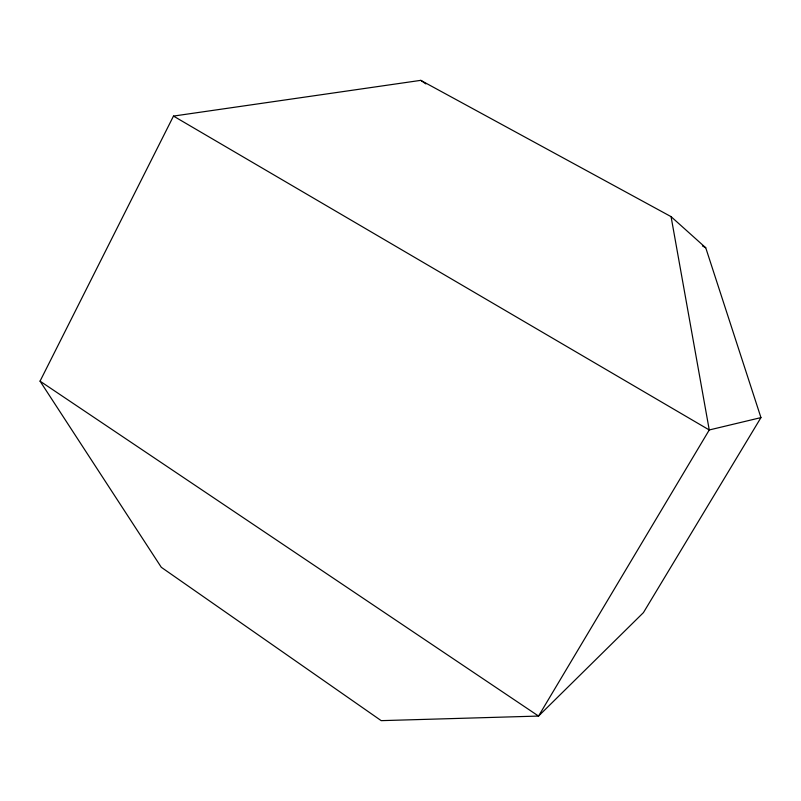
<?xml version="1.0" encoding="UTF-8"?>
<svg xmlns="http://www.w3.org/2000/svg" width="801" height="801" viewBox="0 0 801 801"><rect width="100%" height="100%" fill="white"/><g stroke="black" fill="none" stroke-linecap="round" stroke-linejoin="round"><path stroke-width="1.2" d="M40.05 381.146L173.487 116.085L420.785 80.35L671.068 216.64L705.731 247.749L760.95 417.611L643.423 612.625L538.542 716.064L381.206 720.65L161.301 567.298L40.05 381.146L538.542 716.064L709.255 429.967L671.068 216.64M760.95 417.611L709.255 429.967L173.487 116.085M702.437 245.947L705.731 247.749M420.785 80.35L425.882 83.915"/></g></svg>
